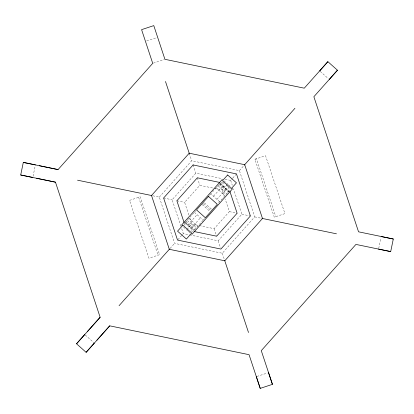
<?xml version="1.0" encoding="UTF-8"?>
<svg xmlns="http://www.w3.org/2000/svg" width="414" height="414" viewBox="0 0 414 414"><rect width="100%" height="100%" fill="white"/><g stroke="black" fill="none" stroke-linecap="round" stroke-linejoin="round"><path stroke-width="0.31" stroke-dasharray="2.07 1.55" d="M33.063 176.214L35.278 165.517M378.722 248.483L380.937 237.786M159.297 197.121L191.703 160.751L239.406 170.625L254.703 216.879L222.297 253.249L174.594 243.37L159.297 197.121L152.714 195.76M180.918 226.339L172.131 199.781L195.822 173.192L221.345 178.481M188.825 215.011L184.644 202.368L199.833 185.322L213.495 188.153M196.174 210.26L185.208 222.572L194.031 230.438L203.196 220.155M209.422 195.392L210.695 193.964M187.894 224.968L197.054 214.685M213.489 196.236L222.654 185.953M170.123 248.39L174.594 243.37M177.942 239.613L182.072 234.976M182.486 234.51L183.314 233.584L188.919 234.743M186.947 229.506L191.811 224.046L198.642 225.459M214.116 188.282L222.189 189.954L227.053 184.489M225.081 179.252L230.686 180.411L232.342 178.558M232.751 178.092L236.472 173.921M239.406 170.625L244.69 164.694M191.346 228.047L200.511 217.764M216.946 199.315L226.106 189.032M203.305 220.036L204.619 218.556M218.628 202.834L228.787 191.434L219.969 183.557L210.804 193.84L219.632 201.706M199.263 225.589L214.167 228.673L229.356 211.626L225.175 198.984M189.54 234.873L218.178 240.803L241.869 214.219L233.48 188.867M129.541 200.371L140.191 196.8L159.587 254.677L148.931 258.248L129.535 200.366M254.889 159.297L265.54 155.721L284.935 213.598L274.28 217.164L254.889 159.292L256.437 158.774L275.833 216.646M146.675 40.97L157.046 37.539M153.335 63.14L164.311 59.512M256.934 376.455L267.304 373.024M221.185 182.734L224.321 183.386M163.618 198.016L172.131 199.781M176.881 200.764L184.644 202.368M229.356 211.626L237.118 213.236M241.869 214.219L250.382 215.984M254.703 216.879L262.481 218.488M190.932 230.872L192.815 231.26M320.151 71.332L328.307 78.598M224.031 180.866L228.212 184.592M228.678 185.006L231.467 187.49M222.804 182.243L224.197 183.485M226.06 185.141L228.844 187.625M220.584 183.216L229.066 190.771M219.72 183.242L229.61 192.055M219.694 183.868L228.518 191.734M219.146 184.478L227.974 192.344M218.188 185.907L226.665 193.462M223.431 192.034L226.116 194.43M216.206 187.78L225.03 195.646M204.423 202.876L211.854 209.5M203.233 203.641L210.767 210.359M202.146 204.495L209.577 211.119M194.368 212.289L202.746 219.756M188.97 218.349L197.794 226.215M194.026 225.04L196.712 227.436M187.335 220.533L195.812 228.088M186.026 221.656L194.854 229.522M185.275 222.494L194.104 230.36M184.934 223.229L193.416 230.784M183.625 227.157L187.806 230.883M188.272 231.297L191.056 233.781M85.212 334.973L93.849 342.668M138.638 197.318L158.034 255.19M230.686 180.411L232.285 185.244M228.466 187.076L229.672 190.73M222.189 189.954L224.378 196.578M189.208 153.206L191.703 160.751M193.09 164.938L195.822 173.192M197.343 177.797L199.833 185.322M214.167 228.673L216.657 236.197M218.178 240.803L220.522 247.882M222.297 253.249L224.792 260.789M189.819 218.023L191.811 224.046M184.328 223.27L185.13 225.702M181.715 228.756L183.314 233.584"/><path stroke-width="0.62" d="M23.308 162.402L58.069 169.58L152.725 63.342L141.583 29.653L153.78 25.621L164.922 59.311L304.274 88.182L327.872 61.665L337.467 70.214L313.869 96.731L358.55 231.819L393.3 239.013L390.692 251.593L355.931 244.42L261.275 350.653L272.428 384.347L260.225 388.379L249.057 354.684L109.731 325.834L86.128 352.335L76.533 343.786L100.131 317.264L55.466 182.165L20.7 174.987L23.308 162.402L35.413 164.886M76.533 343.786L84.735 334.543M319.67 70.903L327.872 61.665M86.128 352.335L94.33 343.092M329.265 79.452L337.467 70.214M55.45 182.176L36.629 178.279M181.461 225.232L222.339 179.355M87.349 331.635L100.136 317.284M119.061 305.698L169.549 249.031M244.426 164.989L294.939 108.297M96.943 340.184L109.731 325.834M191.827 234.464L232.699 188.587M381.196 236.529L393.3 239.013M20.7 174.987L32.804 177.471M378.587 249.114L390.692 251.593M219.932 182.476L197.343 177.797L176.881 200.764L184.126 222.665M39.237 165.693L58.058 169.595M77.553 180.193L151.876 195.584M262.124 218.416L336.447 233.806M194.068 231.519L216.657 236.197L237.118 213.236L229.873 191.335M268.526 372.621L272.428 384.347M256.323 376.657L260.225 388.379M165.491 81.491L189.322 153.553M224.678 260.447L248.509 332.504M189.208 153.206L151.519 195.511L169.31 249.3L224.792 260.789L262.481 218.488L244.69 164.694L189.208 153.206M193.09 164.938L163.618 198.016L177.528 240.079L220.91 249.062L250.382 215.984L236.472 173.921L193.09 164.938M182.869 225.195L177.554 231.162L186.383 239.028L191.698 233.061L182.869 225.195M208.496 196.433L196.521 209.872L205.349 217.738L217.324 204.299L208.496 196.433M227.617 174.972L222.489 180.727L231.317 188.593L236.446 182.838L227.617 174.972"/></g></svg>
